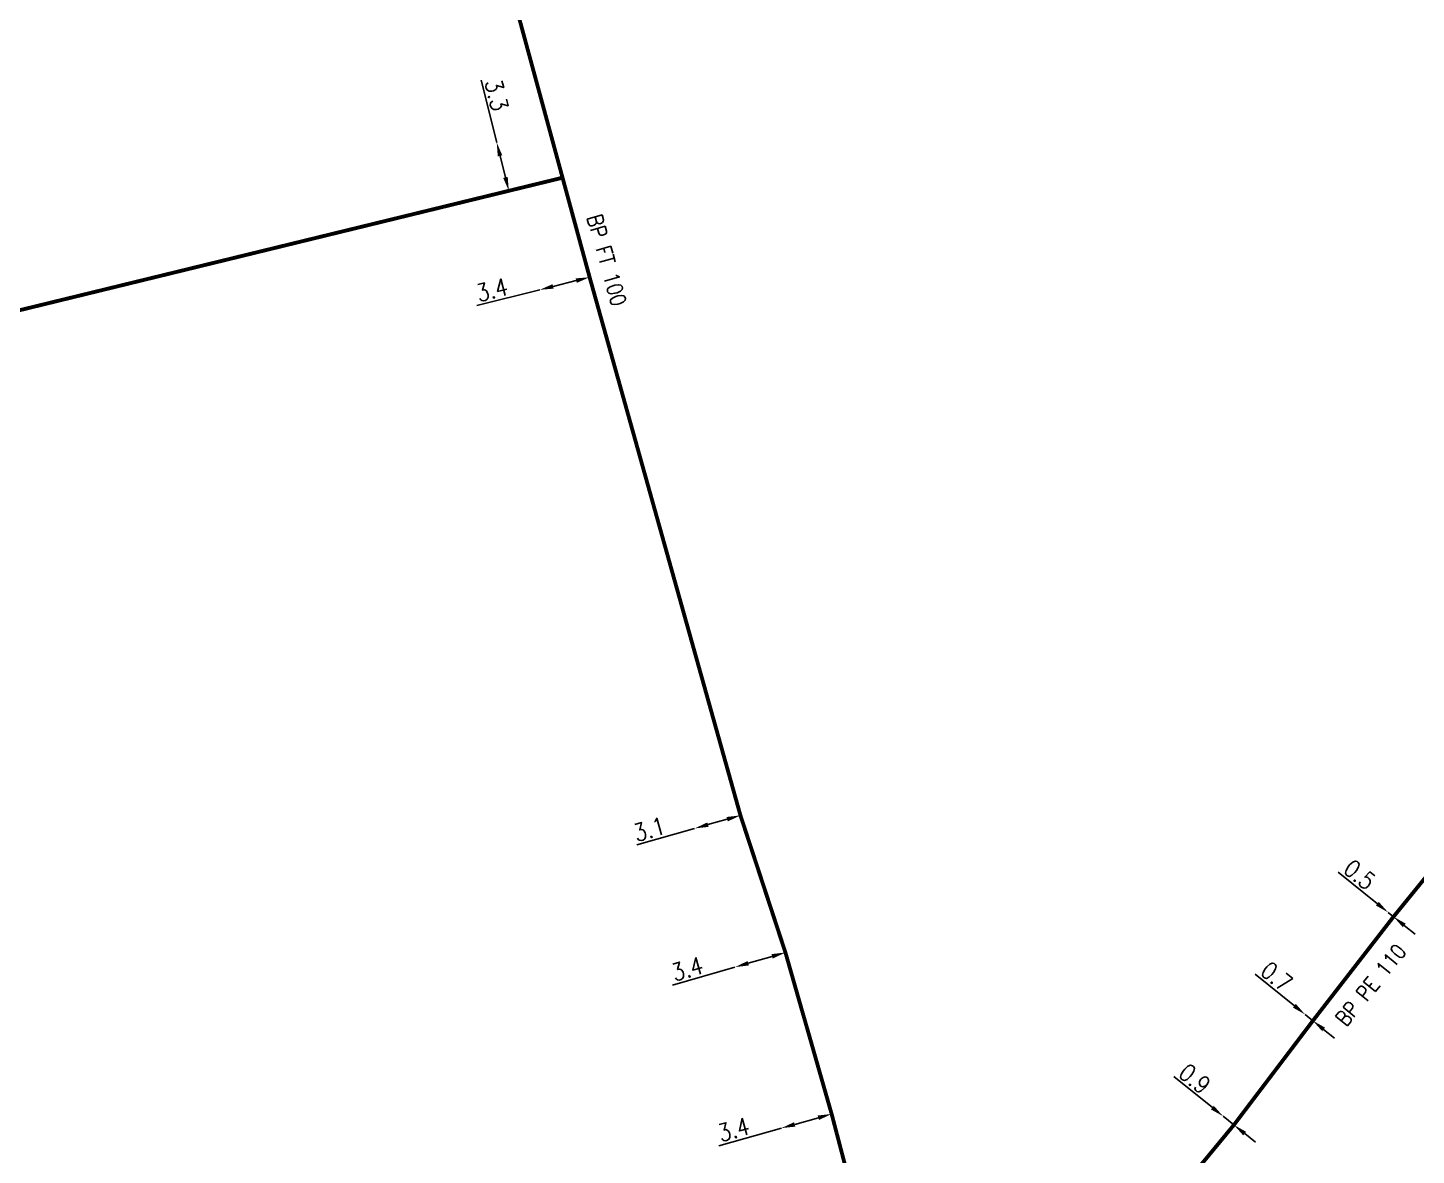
# Model space of a CAD drawing. Header units: millimetres. Extents: x 183997 to 185000, y 127999 to 129007.
# Drawn here: x 184672.8 to 184763.2, y 128364.2 to 128437.6 of the extents above; entities that cross this region are included whole.
import ezdxf
from ezdxf.enums import TextEntityAlignment as Align

# ---------------------------------------------------------------- set-up
doc = ezdxf.new("R2010")
doc.units = ezdxf.units.MM
doc.header["$PDMODE"] = 34
doc.linetypes.add('L_25_FT', pattern=[2000, 1000, 1000])
doc.linetypes.add('L_25_PE', pattern=[2000, 1000, 1000])
doc.layers.get('DEFPOINTS').update_dxf_attribs({"linetype": 'CONTINUOUS'})
doc.layers.add('L_150', color=1, linetype='CONTINUOUS')
doc.styles.get("Standard").update_dxf_attribs({"font": 'romans.shx', "width": 0.85})
doc.dimstyles.get("Standard").update_dxf_attribs({"dimtxt": 1.5, "dimasz": 1.2, "dimexe": 0.625, "dimexo": 0.625, "dimgap": 0.25, "dimtad": 1, "dimdec": 1, "dimzin": 0, "dimdsep": 46, "dimtxsty": 'Standard', "dimcen": -0.5, "dimadec": 0, "dimazin": 0, "dimtfac": 1, "dimtdec": 1, "dimtmove": 0, "dimatfit": 3, "dimfxl": 0, "dimtolj": 1, "dimtzin": 0, "dimarcsym": 0})

# ---------------------------------------------------------------- blocks, each defined once
blk = doc.blocks.new('*D1374')
at = {"layer": 'DEFPOINTS', "color": 0, "linetype": 'Continuous', "transparency": 16777216}
for p in [(184761.408, 128380.006), (184761.408, 128380.006), (184761.758, 128379.723)]:
    blk.add_point(p, dxfattribs=at)
at = {"layer": 'L_150', "color": 0, "linetype": 'Continuous', "lineweight": -2, "transparency": 16777216}
for p, q in [((184760.708, 128380.571), (184758.157, 128382.631)), ((184761.758, 128379.723), (184761.408, 128380.006)), ((184762.459, 128379.157), (184763.159, 128378.592))]:
    blk.add_line(p, q, dxfattribs=at)
at = {"layer": 'L_150', "color": 0, "linetype": 'Continuous', "transparency": 16777216}
for points in [[(184760.802, 128380.688), (184760.614, 128380.454), (184761.408, 128380.006)], [(184762.553, 128379.274), (184762.364, 128379.041), (184761.758, 128379.723)]]:
    blk.add_solid(points, dxfattribs=at)
at = {"layer": 'L_150', "color": 0, "linetype": 'Continuous', "transparency": 16777216, "insert": (184759.554, 128382.467), "char_height": 1.125, "attachment_point": 5, "rotation": 321.07882}
blk.add_mtext('\\A1;0.5', dxfattribs=at)
blk = doc.blocks.new('*D1377')
at = {"layer": 'DEFPOINTS', "color": 0, "linetype": 'Continuous', "transparency": 16777216}
for p in [(184756.005, 128373.358), (184756.005, 128373.358), (184756.51, 128372.949)]:
    blk.add_point(p, dxfattribs=at)
at = {"layer": 'L_150', "color": 0, "linetype": 'Continuous', "lineweight": -2, "transparency": 16777216}
for p, q in [((184755.305, 128373.924), (184752.756, 128375.986)), ((184756.51, 128372.949), (184756.005, 128373.358)), ((184757.21, 128372.383), (184757.909, 128371.817))]:
    blk.add_line(p, q, dxfattribs=at)
at = {"layer": 'L_150', "color": 0, "linetype": 'Continuous', "transparency": 16777216}
for points in [[(184755.399, 128374.041), (184755.211, 128373.807), (184756.005, 128373.358)], [(184757.304, 128372.5), (184757.115, 128372.267), (184756.51, 128372.949)]]:
    blk.add_solid(points, dxfattribs=at)
at = {"layer": 'L_150', "color": 0, "linetype": 'Continuous', "transparency": 16777216, "insert": (184754.152, 128375.821), "char_height": 1.125, "attachment_point": 5, "rotation": 321.02746}
blk.add_mtext('\\A1;0.7', dxfattribs=at)
blk = doc.blocks.new('*D1378')
at = {"layer": 'DEFPOINTS', "color": 0, "linetype": 'Continuous', "transparency": 16777216}
for p in [(184750.667, 128366.729), (184750.667, 128366.729), (184751.368, 128366.164)]:
    blk.add_point(p, dxfattribs=at)
at = {"layer": 'L_150', "color": 0, "linetype": 'Continuous', "lineweight": -2, "transparency": 16777216}
for p, q in [((184749.966, 128367.293), (184747.447, 128369.32)), ((184751.368, 128366.164), (184750.667, 128366.729)), ((184752.07, 128365.6), (184752.771, 128365.036))]:
    blk.add_line(p, q, dxfattribs=at)
at = {"layer": 'L_150', "color": 0, "linetype": 'Continuous', "transparency": 16777216}
for points in [[(184750.06, 128367.41), (184749.872, 128367.176), (184750.667, 128366.729)], [(184752.164, 128365.717), (184751.975, 128365.483), (184751.368, 128366.164)]]:
    blk.add_solid(points, dxfattribs=at)
at = {"layer": 'L_150', "color": 0, "linetype": 'Continuous', "transparency": 16777216, "insert": (184748.826, 128369.173), "char_height": 1.125, "attachment_point": 5, "rotation": 321.17456}
blk.add_mtext('\\A1;0.9', dxfattribs=at)
blk = doc.blocks.new('*D365')
at = {"layer": 'DEFPOINTS', "color": 0, "linetype": 'Continuous', "transparency": 16777216}
for p in [(184709.426, 128421.373), (184706.176, 128420.557), (184706.176, 128420.557)]:
    blk.add_point(p, dxfattribs=at)
at = {"layer": 'L_150', "color": 0, "linetype": 'Continuous', "lineweight": -2, "transparency": 16777216}
for p, q in [((184708.553, 128421.154), (184707.049, 128420.776)), ((184706.176, 128420.557), (184702.079, 128419.529))]:
    blk.add_line(p, q, dxfattribs=at)
at = {"layer": 'L_150', "color": 0, "linetype": 'Continuous', "transparency": 16777216}
for points in [[(184708.516, 128421.299), (184708.589, 128421.008), (184709.426, 128421.373)], [(184707.013, 128420.922), (184707.086, 128420.631), (184706.176, 128420.557)]]:
    blk.add_solid(points, dxfattribs=at)
at = {"layer": 'L_150', "color": 0, "linetype": 'Continuous', "transparency": 16777216, "insert": (184703.072, 128420.551), "char_height": 1.125, "attachment_point": 5, "rotation": 14.08951}
blk.add_mtext('\\A1;3.4', dxfattribs=at)
blk = doc.blocks.new('*D367')
at = {"layer": 'DEFPOINTS', "color": 0, "linetype": 'Continuous', "transparency": 16777216}
for p in [(184722.172, 128377.394), (184718.887, 128376.443), (184718.887, 128376.443)]:
    blk.add_point(p, dxfattribs=at)
at = {"layer": 'L_150', "color": 0, "linetype": 'Continuous', "lineweight": -2, "transparency": 16777216}
for p, q in [((184721.308, 128377.144), (184719.752, 128376.694)), ((184718.887, 128376.443), (184714.829, 128375.27))]:
    blk.add_line(p, q, dxfattribs=at)
at = {"layer": 'L_150', "color": 0, "linetype": 'Continuous', "transparency": 16777216}
for points in [[(184719.71, 128376.838), (184719.793, 128376.55), (184718.887, 128376.443)], [(184721.266, 128377.288), (184721.35, 128377), (184722.172, 128377.394)]]:
    blk.add_solid(points, dxfattribs=at)
at = {"layer": 'L_150', "color": 0, "linetype": 'Continuous', "transparency": 16777216, "insert": (184715.785, 128376.327), "char_height": 1.125, "attachment_point": 5, "rotation": 16.13617}
blk.add_mtext('\\A1;3.4', dxfattribs=at)
blk = doc.blocks.new('*D369')
at = {"layer": 'DEFPOINTS', "color": 0, "linetype": 'Continuous', "transparency": 16777216}
for p in [(184725.181, 128366.876), (184721.908, 128365.955), (184721.908, 128365.955)]:
    blk.add_point(p, dxfattribs=at)
at = {"layer": 'L_150', "color": 0, "linetype": 'Continuous', "lineweight": -2, "transparency": 16777216}
for p, q in [((184724.315, 128366.632), (184722.775, 128366.199)), ((184721.908, 128365.955), (184717.842, 128364.811))]:
    blk.add_line(p, q, dxfattribs=at)
at = {"layer": 'L_150', "color": 0, "linetype": 'Continuous', "transparency": 16777216}
for points in [[(184722.734, 128366.343), (184722.815, 128366.055), (184721.908, 128365.955)], [(184724.274, 128366.777), (184724.356, 128366.488), (184725.181, 128366.876)]]:
    blk.add_solid(points, dxfattribs=at)
at = {"layer": 'L_150', "color": 0, "linetype": 'Continuous', "transparency": 16777216, "insert": (184718.806, 128365.862), "char_height": 1.125, "attachment_point": 5, "rotation": 15.71165}
blk.add_mtext('\\A1;3.4', dxfattribs=at)
blk = doc.blocks.new('*D370')
at = {"layer": 'DEFPOINTS', "color": 0, "linetype": 'Continuous', "transparency": 16777216}
for p in [(184719.245, 128386.322), (184716.263, 128385.474), (184716.263, 128385.474)]:
    blk.add_point(p, dxfattribs=at)
at = {"layer": 'L_150', "color": 0, "linetype": 'Continuous', "lineweight": -2, "transparency": 16777216}
for p, q in [((184718.379, 128386.076), (184717.129, 128385.72)), ((184716.263, 128385.474), (184712.507, 128384.405))]:
    blk.add_line(p, q, dxfattribs=at)
at = {"layer": 'L_150', "color": 0, "linetype": 'Continuous', "transparency": 16777216}
for points in [[(184717.088, 128385.864), (184717.17, 128385.576), (184716.263, 128385.474)], [(184718.338, 128386.22), (184718.42, 128385.931), (184719.245, 128386.322)]]:
    blk.add_solid(points, dxfattribs=at)
at = {"layer": 'L_150', "color": 0, "linetype": 'Continuous', "transparency": 16777216, "insert": (184713.314, 128385.415), "char_height": 1.125, "attachment_point": 5, "rotation": 15.87598}
blk.add_mtext('\\A1;3.1', dxfattribs=at)
blk = doc.blocks.new('*D412')
at = {"layer": 'DEFPOINTS', "color": 0, "linetype": 'Continuous', "transparency": 16777216}
for p in [(184703.376, 128430.155), (184703.376, 128430.155), (184704.167, 128427.003)]:
    blk.add_point(p, dxfattribs=at)
at = {"layer": 'L_150', "color": 0, "linetype": 'Continuous', "lineweight": -2, "transparency": 16777216}
for p, q in [((184703.376, 128430.155), (184702.358, 128434.208)), ((184703.948, 128427.876), (184703.595, 128429.282))]:
    blk.add_line(p, q, dxfattribs=at)
at = {"layer": 'L_150', "color": 0, "linetype": 'Continuous', "transparency": 16777216}
for points in [[(184703.74, 128429.318), (184703.449, 128429.245), (184703.376, 128430.155)], [(184704.093, 128427.912), (184703.802, 128427.839), (184704.167, 128427.003)]]:
    blk.add_solid(points, dxfattribs=at)
at = {"layer": 'L_150', "color": 0, "linetype": 'Continuous', "transparency": 16777216, "insert": (184703.375, 128433.237), "char_height": 1.125, "attachment_point": 5, "rotation": 284.09173}
blk.add_mtext('\\A1;3.3', dxfattribs=at)

msp = doc.modelspace()

# ---------------------------------------------------------------- linework, layer by layer
at = {"layer": 'L_150', "linetype": 'L_25_FT', "ltscale": 0.5, "const_width": 0.25, "flags": 128}
msp.add_lwpolyline([(184729.217, 128351.475), (184725.181, 128366.876), (184722.172, 128377.394), (184719.245, 128386.322), (184709.426, 128421.373), (184707.663, 128427.856), (184703.526, 128443.08), (184699.558, 128458.56, -0.240464), (184699.753, 128459.356), (184714.005, 128475.882), (184727.225, 128491.367)], format="xyb", dxfattribs=at)
at = {"layer": 'L_150', "linetype": 'L_25_PE', "ltscale": 0.5, "flags": 128}
msp.add_lwpolyline([(184807.788, 128434.709, 0.25, 0.25, 0), (184807.788, 128434.709, 0.25, 0.25, 0), (184800.309, 128425.389, 0.25, 0.25, 0), (184792.202, 128415.286, 0.25, 0.25, 0), (184785.846, 128407.446, 0.25, 0.25, 0), (184784.061, 128405.221, 0.25, 0.25, 0), (184781.557, 128401.781, 0.25, 0.25, 0), (184781.557, 128401.781, 0.25, 0.25, 0), (184780.485, 128400.714, 0.25, 0.25, 0), (184778.411, 128398.532, 0.25, 0.25, 0), (184776.298, 128397.665, 0.25, 0.25, 0), (184772.047, 128392.304, 0.25, 0.25, 0), (184770.91, 128390.972, 0.25, 0.25, 0), (184761.758, 128379.723, 0.25, 0.25, 0), (184756.51, 128372.949, 0.25, 0.25, 0), (184751.368, 128366.164, 0.25, 0.25, 0), (184739.324, 128351.568, 0.25, 0.25, 0), (184738.355, 128350.641, 0.25, 0.25, 0), (184738.355, 128350.641, 0.25, 0.25, 0), (184736.53, 128350.645, 0.25, 0.25, 0), (184735.355, 128352.168, 0.25, 0.25, 0), (184735.051, 128352.562, 0.25, 0.25, 0), (184729.392, 128350.795, 0.25, 0.25, 0), (184727.241, 128350.244, 0, 0, 0)], format="xyseb", dxfattribs=at)
at = {"layer": 'L_150', "linetype": 'L_25_FT', "ltscale": 0.5, "const_width": 0.25, "flags": 128}
msp.add_lwpolyline([(184707.663, 128427.856), (184704.167, 128427.003), (184670.719, 128418.835), (184665.775, 128417.588), (184660.822, 128416.513), (184643.63, 128412.218), (184630.457, 128409.228), (184630.457, 128409.228), (184617.609, 128407.361)], dxfattribs=at)

# ---------------------------------------------------------------- texts
at = {"layer": 'L_150', "linetype": 'Continuous', "width": 0.85}
for s, rotation, p in [('BP FT 100', 285.64976, (184710.54, 128422.489)), ('BP PE 110', 50.97044, (184760.284, 128375.278))]:
    msp.add_text(s, height=1, rotation=rotation, dxfattribs=at).set_placement(p, align=Align.MIDDLE)

# ---------------------------------------------------------------- dimensions: what is measured, and where the dimension line sits
at = {"layer": 'L_150', "linetype": 'Continuous'}
for base, p1, p2, angle, override, picture, middle in [((184703.376, 128430.155), (184704.167, 128427.003), (184703.376, 128430.155), 284.09173, {"dimscale": 0.75}, '*D412', (184702.648, 128433.054)), ((184706.176, 128420.557), (184709.426, 128421.373), (184706.176, 128420.557), 14.08951, {"dimscale": 0.75}, '*D365', (184703.255, 128419.824)), ((184716.263, 128385.474), (184719.245, 128386.322), (184716.263, 128385.474), 15.87598, {"dimscale": 0.75}, '*D370', (184713.519, 128384.693)), ((184761.408, 128380.006), (184761.758, 128379.723), (184761.408, 128380.006), 321.07882, {"dimscale": 0.75, "dimatfit": 0}, '*D1374', (184759.083, 128381.884)), ((184718.887, 128376.443), (184722.172, 128377.394), (184718.887, 128376.443), 16.13617, {"dimscale": 0.75}, '*D367', (184715.994, 128375.606)), ((184756.0046, 128373.358), (184756.50994, 128372.94918), (184756.0046, 128373.358), 321.02746, {"dimscale": 0.75, "dimatfit": 0}, '*D1377', (184753.68059, 128375.23811)), ((184750.667, 128366.729), (184751.368, 128366.164), (184750.667, 128366.729), 321.17456, {"dimscale": 0.75, "dimatfit": 0}, '*D1378', (184748.356, 128368.589)), ((184721.908, 128365.955), (184725.181, 128366.876), (184721.908, 128365.955), 15.71165, {"dimscale": 0.75}, '*D369', (184719.009, 128365.14))]:
    dim = msp.add_linear_dim(base=base, p1=p1, p2=p2, angle=angle, dimstyle='Standard', override=override, dxfattribs=at)
    dim.commit()
    dim.dimension.update_dxf_attribs({"geometry": picture, "text_midpoint": middle, "dimtype": 160})

doc.saveas('drawing.dxf')
